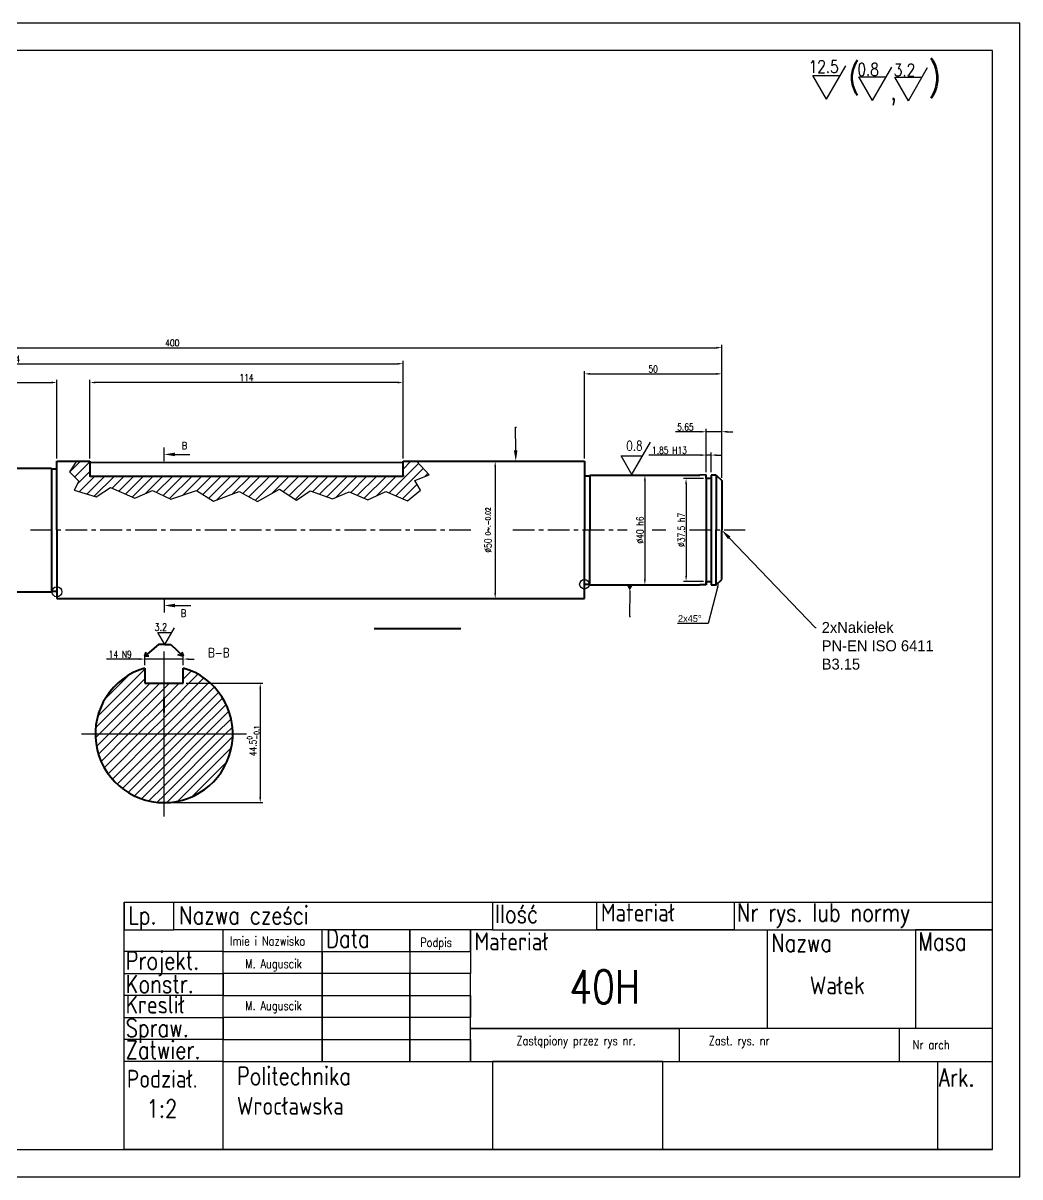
# Model space of a CAD drawing. Extents: x 817 to 2370, y -486 to 502.
# Drawn here: x 1343.2 to 1706, y 82.5 to 502.5 of the extents above; entities that cross this region are included whole.
import ezdxf
from ezdxf import colors
from ezdxf.entities.mleader import LeaderData, LeaderLine
from ezdxf.math import Vec2, Vec3

# ---------------------------------------------------------------- set-up
doc = ezdxf.new("R2010")
doc.units = 0
doc.header["$LTSCALE"] = 0.25
doc.header["$PDMODE"] = 2
doc.header["$PDSIZE"] = -5
doc.linetypes.add('CENTER', pattern=[50.8, 31.75, -6.35, 6.35, -6.35])
doc.layers.get('0').update_dxf_attribs({"color": 8, "linetype": 'CONTINUOUS'})
doc.layers.get('Defpoints').update_dxf_attribs({"linetype": 'CONTINUOUS'})
doc.layers.add('AM_5', color=3, linetype='CONTINUOUS', lineweight=25)
doc.layers.add('AM_8', color=1, linetype='CONTINUOUS', lineweight=25)
doc.layers.add('Krawędzie', color=7, linetype='CONTINUOUS')
doc.styles.add('ROMANS', font='romans', dxfattribs={"width": 0.8})
doc.dimstyles.get("Standard").update_dxf_attribs({"dimtxt": 2.5, "dimasz": 2, "dimexe": 1, "dimexo": 1, "dimgap": 0.5, "dimtad": 1, "dimdec": 3, "dimrnd": 0.1, "dimzin": 12, "dimdsep": 46, "dimtxsty": 'ROMANS', "dimcen": 2.5, "dimclrd": 2, "dimclre": 2, "dimclrt": 256, "dimadec": 0, "dimazin": 0, "dimtfac": 0.72, "dimtdec": 3, "dimtmove": 0, "dimatfit": 0, "dimfxl": 1, "dimtvp": 0.72, "dimtolj": 1, "dimtzin": 12, "dimarcsym": 0})
doc.dimstyles.new('standard$0', dxfattribs={"dimtxt": 2.5, "dimasz": 2, "dimexe": 1, "dimexo": 1, "dimgap": 0.5, "dimtad": 1, "dimdec": 3, "dimrnd": 0.1, "dimzin": 12, "dimdsep": 46, "dimtxsty": 'ROMANS', "dimcen": 2.5, "dimclrd": 2, "dimclre": 2, "dimclrt": 256, "dimadec": 0, "dimazin": 0, "dimtfac": 0.72, "dimtdec": 3, "dimtmove": 0, "dimatfit": 0, "dimfxl": 1, "dimtvp": 0.72, "dimtolj": 1, "dimtzin": 12, "dimarcsym": 0})
pattern_1 = [(45, (928, 69.5), (-1.767767, 1.767767), [])]

# ---------------------------------------------------------------- blocks, each defined once
blk = doc.blocks.new('*D7')
at = {"layer": 'Defpoints', "color": 0, "lineweight": 50, "transparency": 16777216}
for p in [(1355.5, 371.67), (1355.5, 342.99), (1197.5, 335.99)]:
    blk.add_point(p, dxfattribs=at)
at = {"layer": 'Krawędzie', "color": 2, "lineweight": -2, "transparency": 16777216}
for p, q in [((1197.5, 336.99), (1197.5, 372.67)), ((1199.5, 371.67), (1353.5, 371.67)), ((1355.5, 343.99), (1355.5, 372.67))]:
    blk.add_line(p, q, dxfattribs=at)
at = {"layer": 'Krawędzie', "color": 2, "lineweight": 50, "transparency": 16777216}
for points in [[(1199.5, 372), (1199.5, 371.33), (1197.5, 371.67)], [(1353.5, 372), (1353.5, 371.33), (1355.5, 371.67)]]:
    blk.add_solid(points, dxfattribs=at)
at = {"layer": 'Krawędzie', "transparency": 16777216, "insert": (1275.31, 373.42), "char_height": 2.5, "attachment_point": 5, "style": 'ROMANS'}
blk.add_mtext('\\A1;158', dxfattribs=at)
blk = doc.blocks.new('*D8')
at = {"layer": 'Defpoints', "color": 0, "lineweight": 50, "transparency": 16777216}
for p in [(1597.5, 384.34), (1197.5, 335.99), (1597.5, 335.99)]:
    blk.add_point(p, dxfattribs=at)
at = {"layer": 'Krawędzie', "color": 2, "lineweight": -2, "transparency": 16777216}
for p, q in [((1197.5, 336.99), (1197.5, 385.34)), ((1199.5, 384.34), (1595.5, 384.34)), ((1597.5, 336.99), (1597.5, 385.34))]:
    blk.add_line(p, q, dxfattribs=at)
at = {"layer": 'Krawędzie', "color": 2, "lineweight": 50, "transparency": 16777216}
for points in [[(1199.5, 384.67), (1199.5, 384), (1197.5, 384.34)], [(1595.5, 384.67), (1595.5, 384), (1597.5, 384.34)]]:
    blk.add_solid(points, dxfattribs=at)
at = {"layer": 'Krawędzie', "transparency": 16777216, "insert": (1397.5, 386.09), "char_height": 2.5, "attachment_point": 5, "style": 'ROMANS'}
blk.add_mtext('\\A1;400', dxfattribs=at)
blk = doc.blocks.new('*D9')
at = {"layer": 'Defpoints', "color": 0, "lineweight": 50, "transparency": 16777216}
for p in [(1367.5, 371.67), (1367.5, 342.99), (1481.5, 342.99)]:
    blk.add_point(p, dxfattribs=at)
at = {"layer": 'Krawędzie', "color": 2, "lineweight": -2, "transparency": 16777216}
for p, q in [((1367.5, 343.99), (1367.5, 372.67)), ((1479.5, 371.67), (1369.5, 371.67)), ((1481.5, 343.99), (1481.5, 372.67))]:
    blk.add_line(p, q, dxfattribs=at)
at = {"layer": 'Krawędzie', "color": 2, "lineweight": 50, "transparency": 16777216}
for points in [[(1369.5, 372), (1369.5, 371.33), (1367.5, 371.67)], [(1479.5, 372), (1479.5, 371.33), (1481.5, 371.67)]]:
    blk.add_solid(points, dxfattribs=at)
at = {"layer": 'Krawędzie', "transparency": 16777216, "insert": (1424.5, 373.42), "char_height": 2.5, "attachment_point": 5, "style": 'ROMANS'}
blk.add_mtext('\\A1;114', dxfattribs=at)
blk = doc.blocks.new('*D10')
at = {"layer": 'Defpoints', "color": 0, "lineweight": 50, "transparency": 16777216}
for p in [(1597.5, 374.81), (1547.5, 342.99), (1597.5, 335.99)]:
    blk.add_point(p, dxfattribs=at)
at = {"layer": 'Krawędzie', "color": 2, "lineweight": -2, "transparency": 16777216}
for p, q in [((1547.5, 343.99), (1547.5, 375.81)), ((1549.5, 374.81), (1595.5, 374.81)), ((1597.5, 336.99), (1597.5, 375.81))]:
    blk.add_line(p, q, dxfattribs=at)
at = {"layer": 'Krawędzie', "color": 2, "lineweight": 50, "transparency": 16777216}
for points in [[(1549.5, 375.14), (1549.5, 374.48), (1547.5, 374.81)], [(1595.5, 375.14), (1595.5, 374.48), (1597.5, 374.81)]]:
    blk.add_solid(points, dxfattribs=at)
at = {"layer": 'Krawędzie', "transparency": 16777216, "insert": (1572.5, 376.56), "char_height": 2.5, "attachment_point": 5, "style": 'ROMANS'}
blk.add_mtext('\\A1;50', dxfattribs=at)
blk = doc.blocks.new('*D12')
at = {"layer": 'Defpoints', "color": 0, "lineweight": 40, "transparency": 16777216}
for p in [(1569.5, 337.99), (1569.5, 297.99), (1569.5, 297.99)]:
    blk.add_point(p, dxfattribs=at)
at = {"layer": 'Krawędzie', "color": 2, "lineweight": -2, "transparency": 16777216}
blk.add_line((1569.5, 335.99), (1569.5, 299.99), dxfattribs=at)
at = {"layer": 'Krawędzie', "color": 2, "lineweight": 40, "transparency": 16777216}
for points in [[(1569.17, 335.99), (1569.83, 335.99), (1569.5, 337.99)], [(1569.17, 299.99), (1569.83, 299.99), (1569.5, 297.99)]]:
    blk.add_solid(points, dxfattribs=at)
at = {"layer": 'Krawędzie', "transparency": 16777216, "insert": (1567.75, 317.99), "char_height": 2.5, "attachment_point": 5, "rotation": 90, "style": 'ROMANS'}
blk.add_mtext('\\A1;%%C40{}{\\C2; h6}', dxfattribs=at)
blk = doc.blocks.new('*D13')
at = {"layer": 'Defpoints', "color": 0, "lineweight": 40, "transparency": 16777216}
for p in [(1515.02, 342.99), (1515.02, 292.99), (1515.02, 292.99)]:
    blk.add_point(p, dxfattribs=at)
at = {"layer": 'Krawędzie', "color": 2, "lineweight": -2, "transparency": 16777216}
blk.add_line((1515.02, 340.99), (1515.02, 294.99), dxfattribs=at)
at = {"layer": 'Krawędzie', "color": 2, "lineweight": 40, "transparency": 16777216}
for points in [[(1514.69, 340.99), (1515.35, 340.99), (1515.02, 342.99)], [(1514.69, 294.99), (1515.35, 294.99), (1515.02, 292.99)]]:
    blk.add_solid(points, dxfattribs=at)
at = {"layer": 'Krawędzie', "transparency": 16777216, "insert": (1512.42, 317.99), "char_height": 2.5, "width": 5.0476, "attachment_point": 5, "rotation": 90, "style": 'ROMANS'}
blk.add_mtext('\\A1;%%C50{\\H0.72x;\\S 0~.-0.02;}', dxfattribs=at)
blk = doc.blocks.new('_DatumFilled')
at = {"color": 0, "linetype": 'ByBlock'}
blk.add_solid([(0, 0.58), (-1, 0), (0, -0.58)], dxfattribs=at)
blk = doc.blocks.new('*D17')
at = {"layer": 'Defpoints', "color": 0, "lineweight": 40, "transparency": 16777216}
for p in [(1401.5, 262.24), (1394.5, 218.74), (1429.5, 218.74)]:
    blk.add_point(p, dxfattribs=at)
at = {"layer": 'Krawędzie', "color": 2, "lineweight": -2, "transparency": 16777216}
for p, q in [((1402.5, 262.24), (1430.5, 262.24)), ((1429.5, 260.24), (1429.5, 220.74)), ((1395.5, 218.74), (1430.5, 218.74))]:
    blk.add_line(p, q, dxfattribs=at)
at = {"layer": 'Krawędzie', "color": 2, "lineweight": 40, "transparency": 16777216}
for points in [[(1429.17, 260.24), (1429.83, 260.24), (1429.5, 262.24)], [(1429.17, 220.74), (1429.83, 220.74), (1429.5, 218.74)]]:
    blk.add_solid(points, dxfattribs=at)
at = {"layer": 'Krawędzie', "transparency": 16777216, "insert": (1426.9, 241.24), "char_height": 2.5, "attachment_point": 5, "rotation": 90, "style": 'ROMANS'}
blk.add_mtext('\\A1;44.5{\\H0.72x;\\S0^ -0.1;}', dxfattribs=at)
blk = doc.blocks.new('*D20')
at = {"layer": 'Defpoints', "color": 0, "lineweight": 40, "transparency": 16777216}
for p in [(1591.8, 336.74), (1584.5, 299.29), (1591.8, 299.29)]:
    blk.add_point(p, dxfattribs=at)
at = {"layer": 'Krawędzie', "color": 2, "lineweight": -2, "transparency": 16777216}
for p, q in [((1590.8, 336.74), (1583.5, 336.74)), ((1584.5, 334.74), (1584.5, 301.29)), ((1590.8, 299.29), (1583.5, 299.29))]:
    blk.add_line(p, q, dxfattribs=at)
at = {"layer": 'Krawędzie', "color": 2, "lineweight": 40, "transparency": 16777216}
for points in [[(1584.17, 334.74), (1584.83, 334.74), (1584.5, 336.74)], [(1584.17, 301.29), (1584.83, 301.29), (1584.5, 299.29)]]:
    blk.add_solid(points, dxfattribs=at)
at = {"layer": 'Krawędzie', "transparency": 16777216, "insert": (1582.75, 318.02), "char_height": 2.5, "attachment_point": 5, "rotation": 90, "style": 'ROMANS'}
blk.add_mtext('\\A1;%%C37.5{\\C2;{}{\\C2; h7}{{}}}', dxfattribs=at)
blk = doc.blocks.new('*D21')
at = {"layer": 'Defpoints', "color": 0, "lineweight": 40, "transparency": 16777216}
for p in [(1593.65, 345.25), (1591.8, 338), (1593.65, 338)]:
    blk.add_point(p, dxfattribs=at)
at = {"layer": 'Krawędzie', "color": 2, "lineweight": -2, "transparency": 16777216}
for p, q in [((1589.8, 345.25), (1570.94, 345.25)), ((1591.8, 339), (1591.8, 346.25)), ((1593.65, 345.25), (1591.8, 345.25)), ((1593.65, 339), (1593.65, 346.25)), ((1595.65, 345.25), (1597.65, 345.25))]:
    blk.add_line(p, q, dxfattribs=at)
at = {"layer": 'Krawędzie', "color": 2, "lineweight": 40, "transparency": 16777216}
for points in [[(1589.8, 345.58), (1589.8, 344.92), (1591.8, 345.25)], [(1595.65, 345.58), (1595.65, 344.92), (1593.65, 345.25)]]:
    blk.add_solid(points, dxfattribs=at)
at = {"layer": 'Krawędzie', "transparency": 16777216, "insert": (1578.44, 347), "char_height": 2.5, "attachment_point": 5, "style": 'ROMANS'}
blk.add_mtext('\\A1;1.85{\\C2;{}{\\C2; H13}{{}}}', dxfattribs=at)
blk = doc.blocks.new('*D22')
at = {"layer": 'Defpoints', "color": 0, "lineweight": 40, "transparency": 16777216}
for p in [(1597.45, 353.75), (1591.8, 338), (1597.45, 335.99)]:
    blk.add_point(p, dxfattribs=at)
at = {"layer": 'Krawędzie', "color": 2, "lineweight": -2, "transparency": 16777216}
for p, q in [((1589.8, 353.75), (1580.7, 353.75)), ((1591.8, 339), (1591.8, 354.75)), ((1597.45, 353.75), (1591.8, 353.75)), ((1597.45, 336.99), (1597.45, 354.75)), ((1599.45, 353.75), (1601.45, 353.75))]:
    blk.add_line(p, q, dxfattribs=at)
at = {"layer": 'Krawędzie', "color": 2, "lineweight": 40, "transparency": 16777216}
for points in [[(1589.8, 354.08), (1589.8, 353.42), (1591.8, 353.75)], [(1599.45, 354.08), (1599.45, 353.42), (1597.45, 353.75)]]:
    blk.add_solid(points, dxfattribs=at)
at = {"layer": 'Krawędzie', "transparency": 16777216, "insert": (1584.25, 355.5), "char_height": 2.5, "attachment_point": 5, "style": 'ROMANS'}
blk.add_mtext('\\A1;5.65', dxfattribs=at)
blk = doc.blocks.new('*D26')
at = {"layer": 'Defpoints', "color": 0, "lineweight": 40, "transparency": 16777216}
for p in [(1481.5, 378.5), (1481.5, 342.99), (1197.5, 335.99)]:
    blk.add_point(p, dxfattribs=at)
at = {"layer": 'Krawędzie', "color": 2, "lineweight": -2, "transparency": 16777216}
for p, q in [((1197.5, 336.99), (1197.5, 379.5)), ((1199.5, 378.5), (1479.5, 378.5)), ((1481.5, 343.99), (1481.5, 379.5))]:
    blk.add_line(p, q, dxfattribs=at)
at = {"layer": 'Krawędzie', "color": 2, "lineweight": 40, "transparency": 16777216}
for points in [[(1199.5, 378.83), (1199.5, 378.17), (1197.5, 378.5)], [(1479.5, 378.83), (1479.5, 378.17), (1481.5, 378.5)]]:
    blk.add_solid(points, dxfattribs=at)
at = {"layer": 'Krawędzie', "transparency": 16777216, "insert": (1339.5, 380.25), "char_height": 2.5, "attachment_point": 5, "style": 'ROMANS'}
blk.add_mtext('\\A1;284', dxfattribs=at)
blk = doc.blocks.new('*D30')
at = {"layer": 'AM_5', "color": 2, "lineweight": -2, "transparency": 16777216}
for p, q in [((1385.5, 271), (1373.6, 271)), ((1387.5, 268.74), (1387.5, 272)), ((1401.5, 271), (1387.5, 271)), ((1401.5, 268.74), (1401.5, 272)), ((1403.5, 271), (1405.5, 271))]:
    blk.add_line(p, q, dxfattribs=at)
at = {"layer": 'AM_5', "color": 2, "lineweight": 40, "transparency": 16777216}
for points in [[(1385.5, 271.33), (1385.5, 270.67), (1387.5, 271)], [(1403.5, 271.33), (1403.5, 270.67), (1401.5, 271)]]:
    blk.add_solid(points, dxfattribs=at)
at = {"layer": 'Defpoints', "color": 0, "lineweight": 40, "transparency": 16777216}
for p in [(1401.5, 271), (1387.5, 267.74), (1401.5, 267.74)]:
    blk.add_point(p, dxfattribs=at)
at = {"layer": 'AM_5', "transparency": 16777216, "insert": (1378.52, 272.75), "char_height": 2.5, "attachment_point": 5, "style": 'ROMANS'}
blk.add_mtext('\\A1;14{}{\\C2; N9}', dxfattribs=at)

msp = doc.modelspace()

# ---------------------------------------------------------------- hatches: boundary and pattern name
at = {"layer": 'AM_8'}
h = msp.add_hatch(dxfattribs=at)
h.set_pattern_fill('_U', color=256, scale=2.5, angle=45, style=0, pattern_type=0)
h.set_pattern_definition(pattern_1)
h.paths.add_polyline_path([(1421.8125, 332.0089), (1428.5216, 328.3073), (1436.5326, 332.8093), (1442.6409, 328.8076), (1447.6477, 332.209), (1455.7855, 329.3068), (1461.8938, 331.908), (1468.7031, 329.0067), (1475.212, 332.008), (1483.1228, 328.6065), (1487.8292, 332.5082), (1485.8265, 336.0098), (1491.0336, 338.0106), (1486.3272, 342.9909), (1481.5, 342.9909), (1481.5, 337.4909), (1367.5, 337.4909), (1367.5, 342.9909), (1362.6317, 342.9909), (1360.1283, 339.2121), (1363.5329, 335.8106), (1361.7304, 332.5092), (1369.8415, 330.0081), (1374.9485, 333.5096), (1383.8607, 329.6079), (1390.2694, 332.4091), (1396.9786, 329.2077), (1406.2913, 332.3091), (1412.4998, 328.5074)])
h = msp.add_hatch(dxfattribs=at)
h.set_pattern_fill('_U', color=256, scale=2.5, angle=45, style=0, pattern_type=0)
h.set_pattern_definition(pattern_1)
edge = h.paths.add_edge_path()
edge.add_line((1394.5, 243.7418), (1394.5, 262.2418))
edge.add_line((1394.5, 262.2418), (1387.5, 262.2418))
edge.add_line((1387.5, 262.2418), (1387.5, 267.7418))
edge.add_arc((1394.5, 243.7418), 25, 106.260205, 180)
edge.add_line((1369.5, 243.7418), (1394.5, 243.7418))
h = msp.add_hatch(dxfattribs=at)
h.set_pattern_fill('_U', color=256, scale=2.5, angle=45, style=0, pattern_type=0)
h.set_pattern_definition(pattern_1)
edge = h.paths.add_edge_path()
edge.add_line((1401.5, 262.2418), (1394.5, 262.2418))
edge.add_line((1394.5, 262.2418), (1394.5, 243.7418))
edge.add_line((1394.5, 243.7418), (1419.5, 243.7418))
edge.add_arc((1394.5, 243.7418), 25, 0, 73.739795)
edge.add_line((1401.5, 267.7418), (1401.5, 262.2418))
h = msp.add_hatch(dxfattribs=at)
h.set_pattern_fill('_U', color=256, scale=2.5, angle=45, style=0, pattern_type=0)
h.set_pattern_definition(pattern_1)
edge = h.paths.add_edge_path()
edge.add_line((1394.5, 243.7418), (1369.5, 243.7418))
edge.add_arc((1394.5, 243.7418), 25, 180, 270)
edge.add_line((1394.5, 218.7418), (1394.5, 243.7418))
h = msp.add_hatch(dxfattribs=at)
h.set_pattern_fill('_U', color=256, scale=2.5, angle=45, style=0, pattern_type=0)
h.set_pattern_definition(pattern_1)
edge = h.paths.add_edge_path()
edge.add_line((1419.5, 243.7418), (1394.5, 243.7418))
edge.add_line((1394.5, 243.7418), (1394.5, 218.7418))
edge.add_arc((1394.5, 243.7418), 25, 270, 360)

# ---------------------------------------------------------------- linework, layer by layer
at = {"layer": 'Krawędzie'}
for p, q in [((1630.585, 483.4752), (1640.585, 483.4752)), ((1635.585, 474.8252), (1630.585, 483.4752)), ((1630.585, 483.4752), (1640.585, 483.4752)), ((1635.585, 474.8252), (1630.585, 483.4752)), ((1635.585, 474.8252), (1642.5912, 486.9459)), ((1635.585, 474.8252), (1642.5912, 486.9459)), ((1652.3177, 474.3406), (1659.3239, 486.4614)), ((1665.4128, 474.2195), (1672.419, 486.3402)), ((1647.3177, 482.9906), (1657.3177, 482.9906)), ((1652.3177, 474.3406), (1647.3177, 482.9906)), ((1660.4128, 482.8695), (1670.4128, 482.8695)), ((1665.4128, 474.2195), (1660.4128, 482.8695)), ((1564.5, 337.8409), (1571.5062, 349.9617)), ((1394.5, 342.9909), (1394.5, 347.9909)), ((1560.8675, 344.975), (1568.6237, 344.975)), ((1564.9062, 337.9881), (1560.8675, 344.975)), ((1547.5, 342.9909), (1547.5, 337.7409)), ((1355.5, 295.4909), (1355.5, 317.9909)), ((1549.5, 298.2409), (1549.5, 297.9909)), ((1595.4501, 297.9884), (1595.4501, 297.9884)), ((1394.5, 292.9909), (1394.5, 287.9909)), ((1394.7484, 276.2844), (1398.2516, 282.3448)), ((1394.7484, 276.2844), (1398.2516, 282.3448)), ((1392.2484, 280.6094), (1397.2484, 280.6094)), ((1394.7484, 276.2844), (1392.2484, 280.6094)), ((1392.2484, 280.6094), (1397.2484, 280.6094)), ((1394.7484, 276.2844), (1392.2484, 280.6094)), ((1394.5, 256.9909), (1394.5, 273.7418)), ((1394.5, 213.7418), (1394.5, 251.4909)), ((1364.5, 243.7418), (1424.5, 243.7418)), ((1380, 92.5), (1380, 182.5)), ((1380, 182.5), (1696, 182.5)), ((1380, 182.5), (1380, 172.5)), ((1398, 172.5), (1398, 182.5)), ((1398, 182.5), (1514, 182.5)), ((1514, 182.5), (1514, 172.5)), ((1552, 172.5), (1552, 182.5)), ((1552, 182.5), (1602, 182.5)), ((1602, 182.5), (1602, 172.5)), ((1380, 172.5), (1398, 172.5)), ((1514, 172.5), (1398, 172.5)), ((1416, 164.5), (1416, 172.5)), ((1452, 164.5), (1452, 172.5)), ((1484, 164.5), (1484, 172.5)), ((1484, 172.5), (1484, 164.5)), ((1506, 164.5), (1506, 172.5)), ((1506, 172.5), (1506, 164.5)), ((1514, 172.5), (1552, 172.5)), ((1602, 172.5), (1552, 172.5)), ((1552, 172.5), (1602, 172.5)), ((1602, 172.5), (1696, 172.5)), ((1602, 172.5), (1614, 172.5)), ((1614, 172.5), (1614, 136.5)), ((1696, 172.5), (1668, 172.5)), ((1668, 172.5), (1668, 136.5)), ((1416, 164.5), (1380, 164.5)), ((1416, 156.5), (1416, 164.5)), ((1416, 124.5), (1416, 164.5)), ((1416, 164.5), (1452, 164.5)), ((1452, 164.5), (1452, 156.5)), ((1452, 124.5), (1452, 164.5)), ((1452, 164.5), (1484, 164.5)), ((1484, 164.5), (1484, 156.5)), ((1484, 164.5), (1506, 164.5)), ((1506, 164.5), (1506, 156.5)), ((1380, 148.5), (1380, 156.5)), ((1380, 156.5), (1416, 156.5)), ((1452, 156.5), (1416, 156.5)), ((1416, 156.5), (1416, 148.5)), ((1484, 156.5), (1452, 156.5)), ((1452, 156.5), (1452, 148.5)), ((1484, 140.5), (1484, 156.5)), ((1506, 156.5), (1484, 156.5)), ((1484, 156.5), (1484, 148.5)), ((1506, 124.5), (1506, 156.5)), ((1416, 148.5), (1380, 148.5)), ((1416, 140.5), (1416, 148.5)), ((1416, 148.5), (1452, 148.5)), ((1452, 148.5), (1452, 140.5)), ((1452, 148.5), (1484, 148.5)), ((1484, 148.5), (1484, 140.5)), ((1484, 148.5), (1506, 148.5)), ((1506, 148.5), (1506, 140.5)), ((1380, 132.5), (1380, 140.5)), ((1380, 140.5), (1416, 140.5)), ((1452, 140.5), (1416, 140.5)), ((1416, 140.5), (1416, 132.5)), ((1484, 140.5), (1452, 140.5)), ((1452, 140.5), (1452, 132.5)), ((1484, 124.5), (1484, 140.5)), ((1506, 140.5), (1484, 140.5)), ((1484, 140.5), (1484, 132.5)), ((1582, 136.5), (1506, 136.5)), ((1506, 136.5), (1582, 136.5)), ((1662, 136.5), (1582, 136.5)), ((1582, 136.5), (1582, 124.5)), ((1696, 136.5), (1662, 136.5)), ((1662, 136.5), (1662, 124.5)), ((1696, 92.5), (1696, 136.5)), ((1416, 132.5), (1380, 132.5)), ((1416, 124.5), (1416, 132.5)), ((1416, 132.5), (1452, 132.5)), ((1452, 132.5), (1452, 124.5)), ((1452, 132.5), (1484, 132.5)), ((1484, 132.5), (1484, 124.5)), ((1484, 132.5), (1506, 132.5)), ((1506, 132.5), (1506, 124.5)), ((1416, 124.5), (1380, 124.5)), ((1416, 92.5), (1416, 124.5)), ((1416, 124.5), (1514, 124.5)), ((1514, 124.5), (1514, 92.5)), ((1576, 124.5), (1514, 124.5)), ((1514, 124.5), (1576, 124.5)), ((1576, 92.5), (1576, 124.5)), ((1576, 124.5), (1676, 124.5)), ((1676, 124.5), (1676, 92.5)), ((1676, 124.5), (1696, 124.5)), ((1696, 92.5), (1380, 92.5)), ((1696, 92.5), (1380, 92.5)), ((1380, 92.5), (1416, 92.5)), ((1514, 92.5), (1576, 92.5))]:
    msp.add_line(p, q, dxfattribs=at)
at = {"layer": 'Krawędzie', "lineweight": 40}
for p, q in [((1321.5, 340.4909), (1353.5, 340.4909)), ((1353.5, 340.2409), (1355.5, 340.2409)), ((1353.5, 340.2409), (1353.5, 295.4909)), ((1355.5, 317.9909), (1355.5, 342.9909)), ((1355.5, 342.9909), (1367.5, 342.9909)), ((1367.5, 342.9909), (1367.5, 340.4909)), ((1367.5, 342.6909), (1481.5, 342.4909)), ((1367.5, 340.4909), (1367.5, 337.9909)), ((1481.5, 340.4909), (1481.5, 342.9909)), ((1481.5, 342.9909), (1547.5, 342.9909)), ((1481.5, 337.9909), (1481.5, 340.4909)), ((1547.5, 342.9909), (1547.5, 317.9909)), ((1367.5, 337.9909), (1367.5, 337.4909)), ((1481.5, 337.4909), (1367.5, 337.4909)), ((1481.5, 337.9909), (1481.5, 337.4909)), ((1547.5, 337.7409), (1549.5, 337.7409)), ((1549.5, 337.9909), (1589.5, 337.9909)), ((1549.5, 337.9909), (1549.5, 317.9909)), ((1591.8001, 338), (1589.5, 337.9909)), ((1591.8001, 336.7409), (1591.8001, 338)), ((1593.6501, 336.7409), (1591.8001, 336.7409)), ((1591.8001, 336.7409), (1591.8001, 297.9909)), ((1595.4501, 337.9884), (1593.6501, 337.9884)), ((1593.6501, 337.9884), (1593.6501, 336.7409)), ((1593.6501, 336.7409), (1593.6501, 297.9884)), ((1595.4501, 337.9884), (1595.4501, 317.9884)), ((1595.4501, 337.9884), (1597.4501, 335.9884)), ((1597.4501, 335.9884), (1597.4501, 317.9884)), ((1355.5, 317.9909), (1355.5, 292.9909)), ((1547.5, 292.9909), (1547.5, 317.9909)), ((1549.5, 297.9909), (1549.5, 317.9909)), ((1595.4501, 297.9884), (1595.4501, 317.9884)), ((1597.4501, 299.9884), (1597.4501, 317.9884)), ((1547.5, 292.9909), (1547.5, 298.2409)), ((1547.5, 298.2409), (1549.5, 298.2409)), ((1591.8001, 297.9909), (1591.8001, 299.2909)), ((1591.8001, 299.2909), (1593.6501, 299.2909)), ((1595.4501, 297.9884), (1597.4501, 299.9884)), ((1321.5, 295.4909), (1353.5, 295.4909)), ((1353.5, 295.7409), (1355.5, 295.7409)), ((1549.5, 297.9909), (1589.5, 297.9909)), ((1591.8001, 297.9909), (1589.5, 297.9909)), ((1593.6501, 297.9884), (1595.4501, 297.9884)), ((1355.5, 292.9909), (1547.5, 292.9909)), ((1387.5, 267.7418), (1387.5, 262.2418)), ((1401.5, 263.7418), (1401.5, 267.7418)), ((1387.5, 262.2418), (1401.5, 262.2418)), ((1401.5, 262.2418), (1401.5, 263.7418)), ((1394.5, 251.4909), (1394.5, 256.9909))]:
    msp.add_line(p, q, dxfattribs=at)
at = {"layer": 'Krawędzie', "color": 7, "lineweight": 40, "true_color": 0xffffff}
for p, q in [((1353.5, 340.4909), (1353.5, 340.2409)), ((1353.5, 295.4909), (1353.5, 295.7409)), ((1502.5, 282), (1471, 282)), ((1392.5, 276.2844), (1387.5, 272)), ((1387.5, 272), (1388, 273.5)), ((1394.7484, 276.2844), (1392.5, 276.2844)), ((1394.7484, 276.2844), (1397, 276.2844)), ((1397, 276.2844), (1401.5, 272)), ((1401, 273.5), (1401.5, 272)), ((1389, 272), (1387.5, 272)), ((1401.5, 272), (1399.5, 272.5))]:
    msp.add_line(p, q, dxfattribs=at)
at = {"layer": 'Krawędzie', "linetype": 'CENTER'}
for p, q in [((1345.8671, 317.9909), (1507.3019, 317.9909)), ((1521.4326, 317.9909), (1563.1097, 317.9909)), ((1572.1791, 317.9909), (1577.1622, 317.9909)), ((1585.6816, 317.9909), (1606, 317.9909))]:
    msp.add_line(p, q, dxfattribs=at)
at = {"layer": 'Krawędzie'}
for points in [[(1112, 502.5), (1112, 82.5), (1706, 82.5), (1706, 502.5), (1112, 502.5)], [(1362.6317, 342.9909), (1360.1283, 339.2121), (1363.5329, 335.8106), (1361.7304, 332.5092), (1369.8415, 330.0081), (1374.9485, 333.5096), (1383.8607, 329.6079), (1390.2694, 332.4091), (1396.9786, 329.2077), (1406.2913, 332.3091), (1412.4998, 328.5074), (1421.8125, 332.0089), (1428.5216, 328.3073), (1436.5326, 332.8093), (1442.6409, 328.8076), (1447.6477, 332.209), (1455.7855, 329.3068), (1461.8938, 331.908), (1468.7031, 329.0067), (1475.212, 332.008), (1483.1228, 328.6065), (1487.8292, 332.5082), (1485.8265, 336.0098), (1491.0336, 338.0106), (1486.3272, 342.9909)], [(1491.1209, 342.8158), (1491.1459, 342.9909)]]:
    msp.add_lwpolyline(points, dxfattribs=at)
msp.add_lwpolyline([(1122, 492.5), (1122, 92.5), (1696, 92.5), (1696, 492.5)], close=True, dxfattribs=at)
for centre, radius in [((1547.5, 298.2409), 1.7409), ((1355.5, 295.4909), 1.7977)]:
    msp.add_circle(centre, radius, dxfattribs=at)
at = {"layer": 'Krawędzie', "lineweight": 40}
msp.add_arc((1394.5, 243.7418), 25, 106.260205, 73.739795, dxfattribs=at)

# ---------------------------------------------------------------- texts
at = {"layer": 'Krawędzie', "attachment_point": 1, "style": 'ROMANS'}
for s, width, gutter_width, insert, char_height in [('12.5', 17.182838, 32.596, (1629.1108, 488.9206), 4.55546), ('(', 17.065249, 32.596, (1643.7315, 487.4078), 8.3838), ('0.8', 17.182838, 32.596, (1646.8445, 487.9024), 4.55546), ('3.2', 17.182838, 32.596, (1660.0938, 487.6987), 4.55546), (')', 17.396365, 32.596, (1672.5922, 487.9469), 9.5998), (',', 5.13507, 32.596, (1658.9179, 481.1027), 6.5192), ('B', 7, 1, (1401, 349.9909), 2.6), ('0.8', 9, 32.596, (1562.6498, 350.4171), 3.51937), ('B', 7, 1, (1400.64, 288.9909), 2.6), ('3.2', 14.221578, 32.596, (1390.9949, 283.9676), 2.68484), ('B-B', 22, 1, (1410.5, 274.9909), 3.36), ('Lp.', 14.5, 32.596, (1381.5, 180.9909), 6.5192), ('Nazwa cześci', 86.5, 32.596, (1400, 180.9909), 6.519202), ('Ilość', 35.5, 32.596, (1515, 181.4909), 6.5192), ('Materiał', 47, 32.596, (1553.5, 181.9909), 6.5192), ('Nr rys. lub normy', 91, 32.596, (1603, 181.9909), 6.519202), ('Data', 26.5, 32.596, (1453.5, 172.4909), 6.5192), ('Imie i Nazwisko', 34, 32.596, (1418.5, 169.9909), 3.259601), ('Podpis', 20, 32.596, (1487.75, 169.4909), 3.2596), ('Materiał', 42.5, 32.596, (1507.5, 171.4909), 6.5192), ('Nazwa', 35.5, 32.596, (1615.5, 170.9909), 6.5192), ('Masa', 25, 32.596, (1669, 171.4909), 6.5192), ('Projekt.', 33, 32.596, (1380.5, 164.4909), 6.5192), ('M. Auguscik', 33.5, 32.596, (1424, 161.7409), 3.259601), ('Konstr.', 34, 32.596, (1380.5, 155.9909), 6.5192), ('Wałek', 32.5, 32.596, (1629.5, 155.4909), 6.5192), ('Kreslił', 34.5, 32.596, (1380.5, 148.4909), 6.5192), ('M. Auguscik', 35, 32.596, (1424, 146.4909), 3.259601), ('Spraw.', 35, 32.596, (1380.5, 139.9909), 6.5192), ('Zatwier.', 34.5, 32.596, (1380.5, 131.9909), 6.5192), ('Zastąpiony przez rys nr.', 74.5, 32.596, (1522.75, 133.7409), 3.259601), ('Zast. rys. nr', 74.5, 32.596, (1592.75, 133.7409), 3.259601), ('Nr arch', 29, 32.596, (1667, 132.2409), 3.2596), ('Politechnika\\PWrocławska', 89, 32.596, (1421, 122.4909), 6.519202), ('Ark.', 18, 32.596, (1676.5, 121.9909), 6.5192), ('Podział.\\P  1:2', 33, 32.596, (1381, 121.4909), 6.5192)]:
    msp.add_mtext_dynamic_manual_height_columns(s, width=width, gutter_width=gutter_width, heights=[0], dxfattribs=dict(at, insert=insert, char_height=char_height))
at = {"layer": 'Krawędzie', "lineweight": 40, "insert": (1542, 157.75), "char_height": 12.125, "attachment_point": 1, "style": 'ROMANS'}
msp.add_mtext_dynamic_manual_height_columns('40H', width=55, gutter_width=242.5, heights=[0], dxfattribs=at)

# ---------------------------------------------------------------- dimensions: what is measured, and where the dimension line sits
at = {"layer": 'AM_5'}
dim = msp.add_linear_dim(base=(1401.5, 271), p1=(1387.5, 267.7418), p2=(1401.5, 267.7418), text='<>{}{\\C2; N9}', dimstyle='standard$0', override={"dimpost": '', "dimtp": 0, "dimtm": 0, "dimtdec": 3, "dimtzin": 12}, dxfattribs=at)
dim.commit()
dim.dimension.update_dxf_attribs({"geometry": '*D30', "text_midpoint": (1378.5238, 271), "dimtype": 160})
at = {"layer": 'Krawędzie'}
for base, p1, p2, picture, middle in [((1597.5, 384.3358), (1197.5, 335.9909), (1597.5, 335.9909), '*D8', (1397.5, 386.0858)), ((1481.5, 378.5), (1197.5, 335.9909), (1481.5, 342.9909), '*D26', (1339.5, 380.25)), ((1597.5, 374.809), (1547.5, 342.9909), (1597.5, 335.9909), '*D10', (1572.5, 376.559)), ((1367.5, 371.6667), (1481.5, 342.9909), (1367.5, 342.9909), '*D9', (1424.5, 373.4167))]:
    dim = msp.add_linear_dim(base=base, p1=p1, p2=p2, dimstyle='standard', dxfattribs=at)
    dim.commit()
    dim.dimension.update_dxf_attribs({"geometry": picture, "text_midpoint": middle})
dim = msp.add_linear_dim(base=(1355.5, 371.6667), p1=(1197.5, 335.9909), p2=(1355.5, 342.9909), dimstyle='standard', dxfattribs=at)
dim.commit()
dim.dimension.update_dxf_attribs({"geometry": '*D7', "text_midpoint": (1275.3082, 371.6667), "dimtype": 160})
dim = msp.add_linear_dim(base=(1597.4501, 353.75), p1=(1591.8001, 338), p2=(1597.4501, 335.9884), text='5.65', dimstyle='standard', dxfattribs=at)
dim.commit()
dim.dimension.update_dxf_attribs({"geometry": '*D22', "text_midpoint": (1584.2524, 353.75), "dimtype": 160})
dim = msp.add_linear_dim(base=(1593.6501, 345.25), p1=(1591.8001, 338), p2=(1593.6501, 338), text='1.85{\\C2;{}{\\C2; H13}{{}}}', dimstyle='standard', override={"dimtp": 0, "dimtm": 0, "dimtdec": 3, "dimtzin": 12}, dxfattribs=at)
dim.commit()
dim.dimension.update_dxf_attribs({"geometry": '*D21', "text_midpoint": (1578.4429, 345.25), "dimtype": 160})
for base, p1, p2, text, override, picture, middle in [((1515.0206, 292.9909), (1515.0206, 342.9909), (1515.0206, 292.9909), '%%C50{\\H0.72x;\\S 0~.-0.02;}', {"dimtol": 1, "dimtm": 0.02, "dimtdec": 2, "dimtzin": 8}, '*D13', (1515.0206, 317.9909)), ((1429.5, 218.7418), (1401.5, 262.2418), (1394.5, 218.7418), '44.5{\\H0.72x;\\S0^ -0.1;}', {"dimtol": 1, "dimtm": -0.1, "dimtzin": 8}, '*D17', (1429.5, 241.2418))]:
    dim = msp.add_linear_dim(base=base, p1=p1, p2=p2, angle=90, text=text, dimstyle='standard', override=override, dxfattribs=at)
    dim.commit()
    dim.dimension.update_dxf_attribs({"geometry": picture, "text_midpoint": middle, "dimtype": 160})
dim = msp.add_linear_dim(base=(1569.5, 297.9909), p1=(1569.5, 337.9909), p2=(1569.5, 297.9909), angle=90, text='%%C<>{}{\\C2; h6}', dimstyle='standard', override={"dimpost": '', "dimtp": 0, "dimtm": 0, "dimtdec": 3, "dimtzin": 12}, dxfattribs=at)
dim.commit()
dim.dimension.update_dxf_attribs({"geometry": '*D12', "text_midpoint": (1567.75, 317.9909)})
at = {"layer": 'Krawędzie', "color": 7, "true_color": 0xffffff}
dim = msp.add_linear_dim(base=(1584.5, 299.2909), p1=(1591.8001, 336.7409), p2=(1591.8001, 299.2909), angle=90, text='%%C37.5{\\C2;{}{\\C2; h7}{{}}}', dimstyle='standard', override={"dimpost": '', "dimtp": 0, "dimtm": 0, "dimtdec": 3, "dimtzin": 12}, dxfattribs=at)
dim.commit()
dim.dimension.update_dxf_attribs({"geometry": '*D20', "text_midpoint": (1582.75, 318.0159)})

# ---------------------------------------------------------------- leaders
at = {"layer": 'Krawędzie'}
ml = msp.add_multileader_mtext('Standard', dxfattribs=at)
ml.set_content('', color=256)
ml.set_leader_properties()
ml.build(insert=Vec2(0, 0))
ml.multileader.update_dxf_attribs({"text_right_attachment_type": 6, "dogleg_length": 0.36})
ctx = ml.context
ctx.base_point, ctx.plane_origin = Vec3(1522.8102, 355.4317), Vec3(1515.0206, 342.9909)
ctx.right_attachment = 6
notes = []
notes.append((ctx, [(0, (1, 1, 0), (1522.4502, 355.4317), (1, 0), 0.36, [(0, [(1522.5, 342.9909)], 0, [])])]))
ctx.mtext.insert, ctx.mtext.flow_direction = Vec3(1524.8102, 357.4317), 5
ml = msp.add_multileader_mtext('Standard', dxfattribs=at)
ml.set_content('', color=256)
ml.set_leader_properties()
ml.build(insert=Vec2(0, 0))
ml.multileader.update_dxf_attribs({"text_right_attachment_type": 6, "dogleg_length": 0.36})
ctx = ml.context
ctx.base_point, ctx.plane_origin = Vec3(1403.86, 345.4909), Vec3(1394.5, 345.4909)
ctx.right_attachment = 6
notes.append((ctx, [(0, (1, 1, 0), (1403.5, 345.4909), (1, 0), 0.36, [(0, [(1394.5, 345.4909)], 0, [])])]))
ctx.mtext.insert, ctx.mtext.flow_direction = Vec3(1405.86, 347.4909), 5
ml = msp.add_multileader_mtext('Standard', dxfattribs=at)
ml.set_content('\\A1;2xNakiełek\\PPN-EN ISO 6411\\PB3.15', color=256)
ml.set_leader_properties()
ml.build(insert=Vec2(0, 0))
ml.multileader.update_dxf_attribs({"text_right_attachment_type": 6, "dogleg_length": 0.36})
ctx = ml.context
ctx.base_point, ctx.plane_origin = Vec3(1631.86, 282.5), Vec3(1597.4501, 317.9884)
ctx.right_attachment = 6
notes.append((ctx, [(0, (1, 1, 0), (1631.5, 282.5), (1, 0), 0.36, [(0, [(1597.4501, 317.9884)], 0, [])])]))
ctx.mtext.insert, ctx.mtext.flow_direction = Vec3(1633.86, 284.5), 5
ml = msp.add_multileader_mtext('Standard', dxfattribs=at)
ml.set_content('2x45%%D', color=256)
ml.set_leader_properties()
ml.build(insert=Vec2(0, 0))
ml.multileader.update_dxf_attribs({"text_right_attachment_type": 6, "dogleg_length": 0.36, "arrow_head_size": 2})
ctx = ml.context
ctx.base_point, ctx.char_height, ctx.arrow_head_size, ctx.plane_origin = Vec3(1577.3067, 285.7409), 2.5, 2, Vec3(1596.4501, 298.9884)
ctx.right_attachment, ctx.text_align_type = 6, 2
notes.append((ctx, [(0, (1, 1, 0), (1592.5, 283.9909), (-1, 0), 0.36, [(0, [(1596.4501, 298.9884)], 0, [])])]))
ctx.mtext.insert, ctx.mtext.alignment, ctx.mtext.flow_direction = Vec3(1590.14, 286.9909), 3, 5
ml = msp.add_multileader_mtext('Standard', dxfattribs=at)
ml.set_content('', color=256)
ml.set_leader_properties()
ml.set_arrow_properties(name='DATUMFILLED')
ml.build(insert=Vec2(0, 0))
ml.multileader.update_dxf_attribs({"text_right_attachment_type": 6, "dogleg_length": 0.36, "arrow_head_size": 2})
ctx = ml.context
ctx.base_point, ctx.arrow_head_size, ctx.plane_origin = Vec3(1564.2767, 286.4909), 2, Vec3(1569.5, 297.9909)
ctx.right_attachment = 6
notes.append((ctx, [(1, (1, 1, 0), (1563.9167, 286.4909), (1, 0), 0.36, [(0, [(1564, 297.9909)], 0, [])])]))
ctx.mtext.insert, ctx.mtext.flow_direction = Vec3(1566.2767, 288.4909), 5
ml = msp.add_multileader_mtext('Standard', dxfattribs=at)
ml.set_content('', color=256)
ml.set_leader_properties()
ml.build(insert=Vec2(0, 0))
ml.multileader.update_dxf_attribs({"text_right_attachment_type": 6, "dogleg_length": 0.36})
ctx = ml.context
ctx.base_point, ctx.plane_origin = Vec3(1404.22, 290.4909), Vec3(1394.5, 290.4909)
ctx.right_attachment = 6
notes.append((ctx, [(0, (1, 1, 0), (1403.86, 290.4909), (1, 0), 0.36, [(0, [(1394.5, 290.4909)], 0, [])])]))
ctx.mtext.insert, ctx.mtext.flow_direction = Vec3(1406.22, 292.4909), 5
for ctx, leaders in notes:
    for number, flags, end, landing, length, lines in leaders:
        leader = LeaderData()
        leader.index, (leader.has_last_leader_line, leader.has_dogleg_vector, leader.attachment_direction) = number, flags
        leader.last_leader_point, leader.dogleg_vector, leader.dogleg_length = Vec3(end), Vec3(landing), length
        for number, points, colour, breaks in lines:
            line = LeaderLine()
            line.index, line.vertices, line.color, line.breaks = number, Vec3.list(points), colors.encode_raw_color(colour), breaks
            leader.lines.append(line)
        ctx.leaders.append(leader)

doc.saveas('drawing.dxf')
